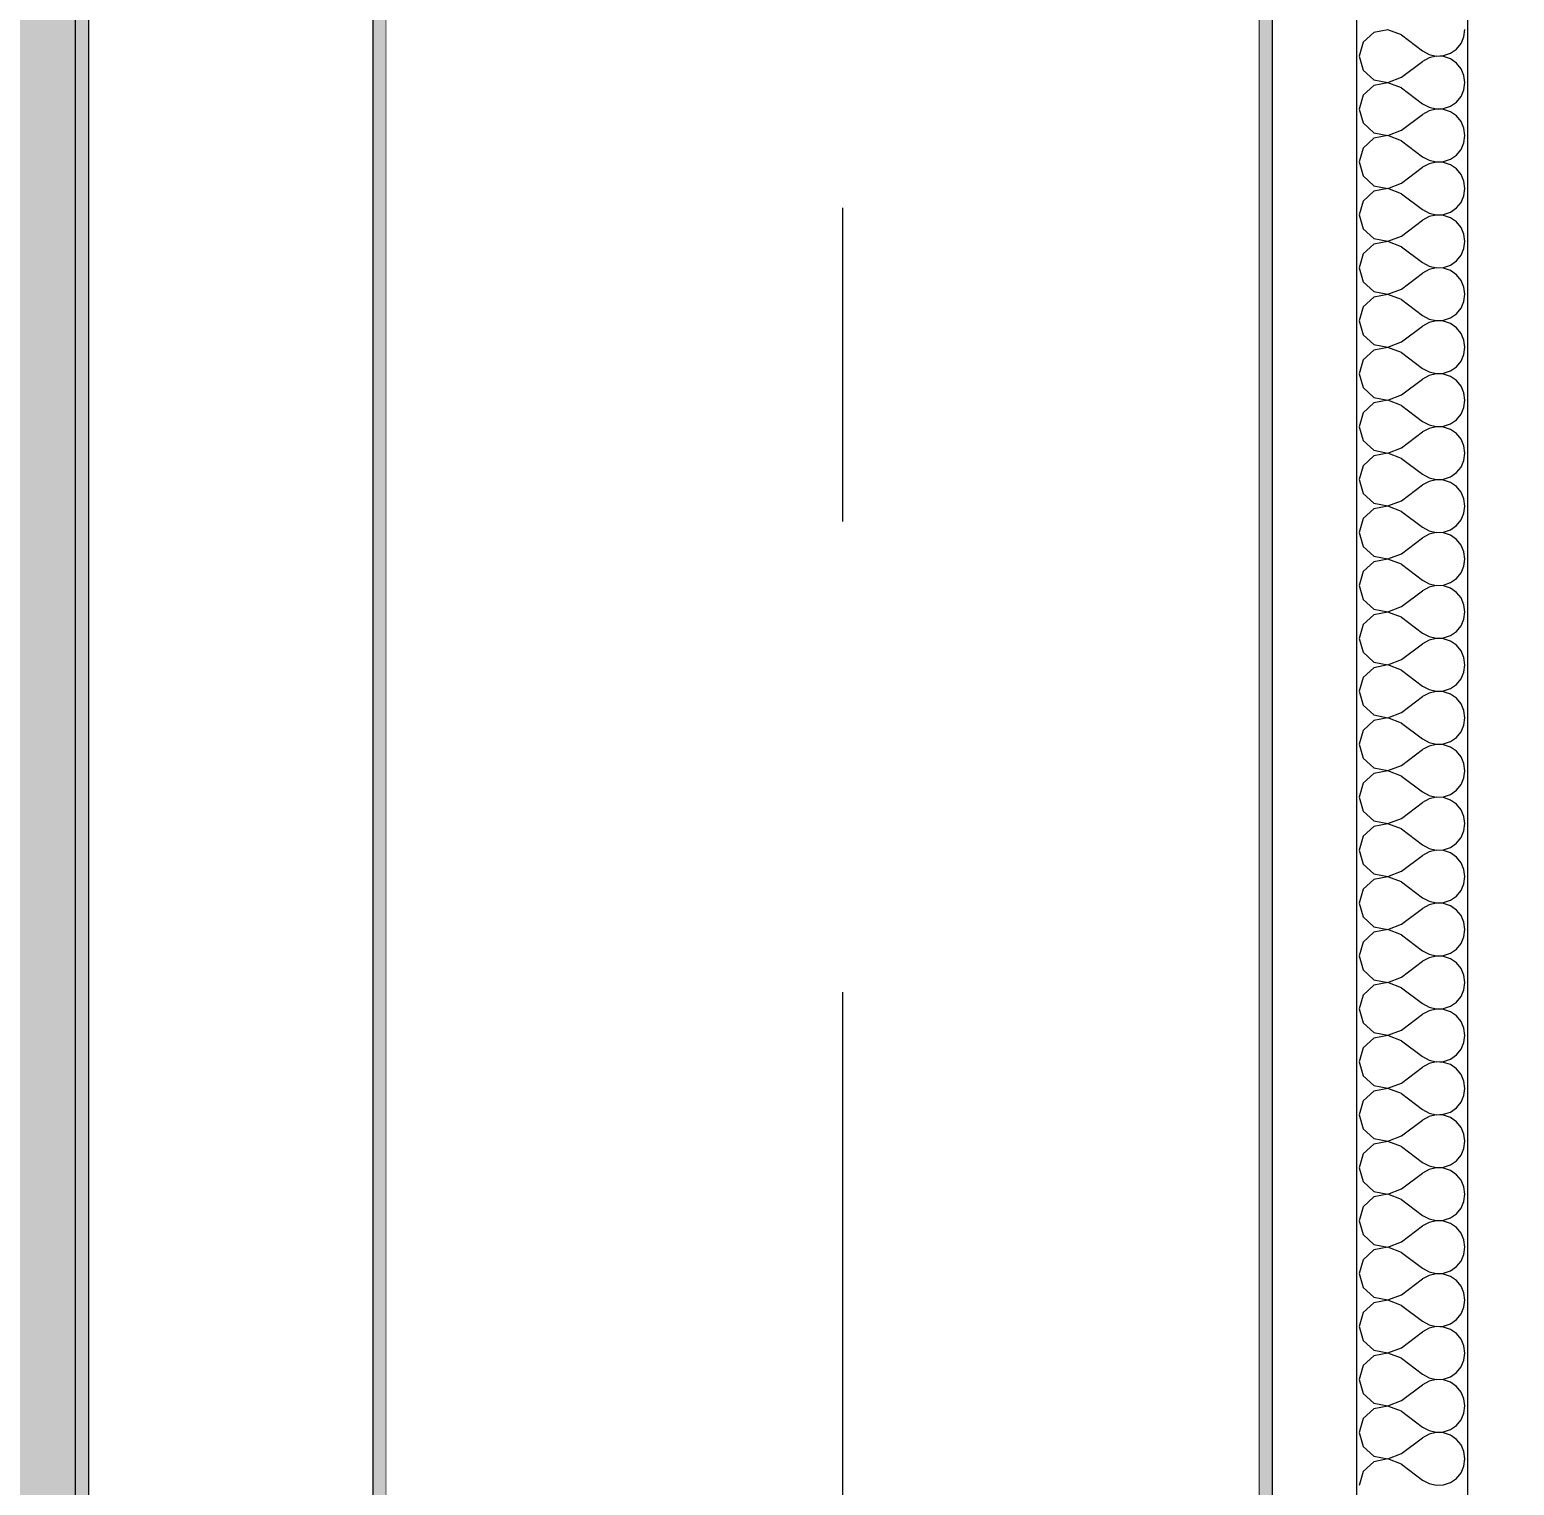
# Model space of a CAD drawing. Header units: millimetres. Extents: x -48147 to 1414029, y -496296 to 18123.
# Drawn here: x 1377105.5 to 1377439.4, y -480385.5 to -480058.2 of the extents above; entities that cross this region are included whole.
import ezdxf
from ezdxf.enums import TextEntityAlignment as Align

# ---------------------------------------------------------------- set-up
doc = ezdxf.new("R2010")
doc.units = ezdxf.units.MM
doc.header["$MEASUREMENT"] = 0
doc.linetypes.add('Double Dashed', pattern=[546.805537, 264.583325, -105.833328, 70.555556, -105.833328])
doc.linetypes.add('Wipeout_Contour', pattern=[1000, 0, -1000])
for name, color, linetype in [('A-25-M_Wall_Int', 7, 'Continuous'), ('New_A-15-MG_Structural_Grid_Phase_2', 7, 'Continuous'), ('New_A-25-M_Wall_Int', 7, 'Continuous'), ('New_A-95-D_1_20', 7, 'Continuous'), ('S-280-M_COLUMN.IFC Import', 7, 'Continuous')]:
    doc.layers.add(name, color=color, linetype=linetype)
for name, color, linetype, lineweight in [('A-25-M_Wall_Int_Pen_No__1', 7, 'Continuous', 13), ('New_A-25-M_Wall_Int_Pen_No__1', 7, 'Continuous', 13), ('New_A-95-D_1_20_Pen_No__1', 7, 'Continuous', 13)]:
    doc.layers.add(name, color=color, linetype=linetype, lineweight=lineweight)
for name, color, linetype, lineweight, true_color in [('A-25-M_Wall_Int_Pen_No__107', 7, 'Continuous', 15, 0xa6a6a6), ('New_A-15-MG_Structural_Grid_Phase_2_Pen_No__222', 7, 'Continuous', 13, 0x65af33), ('New_A-25-M_Wall_Int_Pen_No__107', 7, 'Continuous', 15, 0xa6a6a6)]:
    doc.layers.add(name, color=color, linetype=linetype, lineweight=lineweight, true_color=true_color)
doc.styles.add('GENERATED_STYLE_1', font='')
doc.styles.add('GENERATED_STYLE_2', font='')
doc.styles.get('GENERATED_STYLE_1').set_extended_font_data('Arial')
doc.styles.get('GENERATED_STYLE_2').set_extended_font_data('Swis721 BT')
doc.dimstyles.new('GENERATED_STYLE__4', dxfattribs={"dimtxt": 125, "dimasz": 47.5, "dimexe": 0.18, "dimexo": 50, "dimgap": 0.09, "dimtad": 1, "dimdec": 0, "dimzin": 0, "dimdsep": 46, "dimtxsty": 'GENERATED_STYLE_1', "dimblk": 'ARROWHEAD_2', "dimblk1": 'ARROWHEAD_2', "dimblk2": 'ARROWHEAD_2', "dimcen": 0.09, "dimclrd": 7, "dimclre": 7, "dimclrt": 7, "dimadec": 0, "dimazin": 0, "dimtfac": 1, "dimtdec": 4, "dimtmove": 0, "dimatfit": 3, "dimfxl": 1, "dimtolj": 1, "dimtzin": 0, "dimarcsym": 0})

# ---------------------------------------------------------------- blocks, each defined once
blk = doc.blocks.new('Section Elem_409_2', base_point=(1372879, -490836.73))
at = {"layer": 'A-25-M_Wall_Int_Pen_No__107', "linetype": 'Continuous', "lineweight": 0, "true_color": 0x535353}
blk.add_hatch(color=251, dxfattribs=at).paths.add_polyline_path([(1377182.68, -482736.73), (1377185.68, -482736.73), (1377185.68, -479136.73), (1377182.68, -479136.73)])
at = {"layer": 'A-25-M_Wall_Int_Pen_No__107', "linetype": 'Continuous'}
blk.add_hatch(color=256, dxfattribs=at).paths.add_polyline_path([(1377115.68, -479761.73), (1377100.68, -479761.73), (1377100.68, -482736.73), (1377115.68, -482736.73)])
at = {"layer": 'A-25-M_Wall_Int_Pen_No__1', "linetype": 'Continuous'}
for p, q in [((1377115.68, -479761.73), (1377115.68, -482736.73)), ((1377185.68, -479761.73), (1377185.68, -482736.73))]:
    blk.add_line(p, q, dxfattribs=at)
at = {"color": 254, "linetype": 'Wipeout_Contour', "lineweight": 0, "ltscale": 5834856.666910468}
blk.add_wipeout([(1377118.68, -482736.73), (1377182.68, -482736.73), (1377182.68, -479136.73), (1377118.68, -479136.73)], dxfattribs=at).dxf.layer = 'A-25-M_Wall_Int'
at = {"layer": 'A-25-M_Wall_Int_Pen_No__107', "linetype": 'Continuous', "lineweight": 0, "true_color": 0x535353}
blk.add_hatch(color=251, dxfattribs=at).paths.add_polyline_path([(1377115.68, -479761.73), (1377115.68, -482736.73), (1377118.68, -482736.73), (1377118.68, -479136.73), (1377115.68, -479136.73), (1377115.68, -479736.73)])
at = {"layer": 'A-25-M_Wall_Int_Pen_No__1', "linetype": 'Continuous'}
for p, q in [((1377118.68, -479136.73), (1377118.68, -482736.73)), ((1377182.68, -479136.73), (1377182.68, -482736.73))]:
    blk.add_line(p, q, dxfattribs=at)
blk = doc.blocks.new('*X441', base_point=(1372879, -490836.73))
at = {"layer": 'New_A-25-M_Wall_Int_Pen_No__107', "linetype": 'Continuous'}
for p, q in [((1377405.39, -480060.98), (1377404.5, -480064.11)), ((1377407.79, -480058.79), (1377405.39, -480060.98)), ((1377410.99, -480058.19), (1377407.79, -480058.79)), ((1377414.02, -480059.35), (1377410.99, -480058.19)), ((1377414.02, -480059.35), (1377418.79, -480062.92)), ((1377426.37, -480062.55), (1377427.42, -480061.29)), ((1377427.42, -480061.29), (1377428.08, -480059.79)), ((1377428.08, -480059.79), (1377428.31, -480058.16)), ((1377404.5, -480064.11), (1377405.39, -480067.24)), ((1377418.79, -480062.92), (1377420.22, -480063.72)), ((1377420.22, -480064.51), (1377418.79, -480065.3)), ((1377420.22, -480063.72), (1377421.82, -480064.09)), ((1377421.82, -480064.14), (1377420.22, -480064.51)), ((1377421.82, -480064.09), (1377423.46, -480064.01)), ((1377423.46, -480064.22), (1377421.82, -480064.14)), ((1377423.46, -480064.01), (1377425.02, -480063.48)), ((1377425.02, -480064.74), (1377423.46, -480064.22)), ((1377425.02, -480063.48), (1377426.37, -480062.55)), ((1377405.39, -480067.24), (1377407.79, -480069.44)), ((1377414.02, -480068.88), (1377418.79, -480065.3)), ((1377426.37, -480065.67), (1377425.02, -480064.74)), ((1377427.42, -480066.94), (1377426.37, -480065.67)), ((1377428.08, -480068.44), (1377427.42, -480066.94)), ((1377407.79, -480070.69), (1377405.39, -480072.89)), ((1377407.79, -480069.44), (1377410.99, -480070.04)), ((1377410.99, -480070.09), (1377407.79, -480070.69)), ((1377410.99, -480070.04), (1377414.02, -480068.88)), ((1377414.02, -480071.26), (1377410.99, -480070.09)), ((1377414.02, -480071.26), (1377418.79, -480074.83)), ((1377428.31, -480070.07), (1377428.08, -480068.44)), ((1377428.08, -480071.69), (1377428.31, -480070.07)), ((1377405.39, -480072.89), (1377404.5, -480076.02)), ((1377425.02, -480075.39), (1377426.37, -480074.46)), ((1377426.37, -480074.46), (1377427.42, -480073.2)), ((1377427.42, -480073.2), (1377428.08, -480071.69)), ((1377404.5, -480076.02), (1377405.39, -480079.15)), ((1377414.02, -480080.78), (1377418.79, -480077.21)), ((1377418.79, -480074.83), (1377420.22, -480075.62)), ((1377420.22, -480076.41), (1377418.79, -480077.21)), ((1377420.22, -480075.62), (1377421.82, -480075.99)), ((1377421.82, -480076.04), (1377420.22, -480076.41)), ((1377421.82, -480075.99), (1377423.46, -480075.91)), ((1377423.46, -480076.12), (1377421.82, -480076.04)), ((1377423.46, -480075.91), (1377425.02, -480075.39)), ((1377425.02, -480076.65), (1377423.46, -480076.12)), ((1377426.37, -480077.58), (1377425.02, -480076.65)), ((1377427.42, -480078.84), (1377426.37, -480077.58)), ((1377405.39, -480079.15), (1377407.79, -480081.34)), ((1377407.79, -480081.34), (1377410.99, -480081.95)), ((1377410.99, -480081.95), (1377414.02, -480080.78)), ((1377428.08, -480080.34), (1377427.42, -480078.84)), ((1377428.31, -480081.97), (1377428.08, -480080.34)), ((1377407.79, -480082.6), (1377405.39, -480084.79)), ((1377410.99, -480081.99), (1377407.79, -480082.6)), ((1377414.02, -480083.16), (1377410.99, -480081.99)), ((1377414.02, -480083.16), (1377418.79, -480086.73)), ((1377427.42, -480085.1), (1377428.08, -480083.6)), ((1377428.08, -480083.6), (1377428.31, -480081.97)), ((1377405.39, -480084.79), (1377404.5, -480087.92)), ((1377404.5, -480087.92), (1377405.39, -480091.05)), ((1377418.79, -480086.73), (1377420.22, -480087.53)), ((1377420.22, -480087.53), (1377421.82, -480087.9)), ((1377421.82, -480087.95), (1377420.22, -480088.32)), ((1377421.82, -480087.9), (1377423.46, -480087.82)), ((1377423.46, -480088.03), (1377421.82, -480087.95)), ((1377423.46, -480087.82), (1377425.02, -480087.29)), ((1377425.02, -480088.55), (1377423.46, -480088.03)), ((1377425.02, -480087.29), (1377426.37, -480086.36)), ((1377426.37, -480086.36), (1377427.42, -480085.1)), ((1377405.39, -480091.05), (1377407.79, -480093.25)), ((1377414.02, -480092.68), (1377418.79, -480089.11)), ((1377420.22, -480088.32), (1377418.79, -480089.11)), ((1377426.37, -480089.48), (1377425.02, -480088.55)), ((1377427.42, -480090.75), (1377426.37, -480089.48)), ((1377428.08, -480092.25), (1377427.42, -480090.75)), ((1377407.79, -480094.5), (1377405.39, -480096.7)), ((1377407.79, -480093.25), (1377410.99, -480093.85)), ((1377410.99, -480093.9), (1377407.79, -480094.5)), ((1377410.99, -480093.85), (1377414.02, -480092.68)), ((1377414.02, -480095.07), (1377410.99, -480093.9)), ((1377428.31, -480093.88), (1377428.08, -480092.25)), ((1377428.08, -480095.5), (1377428.31, -480093.88)), ((1377405.39, -480096.7), (1377404.5, -480099.83)), ((1377414.02, -480095.07), (1377418.79, -480098.64)), ((1377426.37, -480098.27), (1377427.42, -480097)), ((1377427.42, -480097), (1377428.08, -480095.5)), ((1377404.5, -480099.83), (1377405.39, -480102.96)), ((1377414.02, -480104.59), (1377418.79, -480101.02)), ((1377418.79, -480098.64), (1377420.22, -480099.43)), ((1377420.22, -480100.22), (1377418.79, -480101.02)), ((1377420.22, -480099.43), (1377421.82, -480099.8)), ((1377421.82, -480099.85), (1377420.22, -480100.22)), ((1377421.82, -480099.8), (1377423.46, -480099.72)), ((1377423.46, -480099.93), (1377421.82, -480099.85)), ((1377423.46, -480099.72), (1377425.02, -480099.2)), ((1377425.02, -480100.46), (1377423.46, -480099.93)), ((1377425.02, -480099.2), (1377426.37, -480098.27)), ((1377426.37, -480101.39), (1377425.02, -480100.46)), ((1377427.42, -480102.65), (1377426.37, -480101.39)), ((1377405.39, -480102.96), (1377407.79, -480105.15)), ((1377410.99, -480105.76), (1377414.02, -480104.59)), ((1377428.08, -480104.15), (1377427.42, -480102.65)), ((1377428.31, -480105.78), (1377428.08, -480104.15)), ((1377407.79, -480106.41), (1377405.39, -480108.6)), ((1377407.79, -480105.15), (1377410.99, -480105.76)), ((1377410.99, -480105.8), (1377407.79, -480106.41)), ((1377414.02, -480106.97), (1377410.99, -480105.8)), ((1377414.02, -480106.97), (1377418.79, -480110.54)), ((1377427.42, -480108.91), (1377428.08, -480107.41)), ((1377428.08, -480107.41), (1377428.31, -480105.78)), ((1377405.39, -480108.6), (1377404.5, -480111.73)), ((1377418.79, -480110.54), (1377420.22, -480111.34)), ((1377420.22, -480111.34), (1377421.82, -480111.71)), ((1377423.46, -480111.63), (1377425.02, -480111.1)), ((1377425.02, -480111.1), (1377426.37, -480110.17)), ((1377426.37, -480110.17), (1377427.42, -480108.91)), ((1377404.5, -480111.73), (1377405.39, -480114.86)), ((1377414.02, -480116.49), (1377418.79, -480112.92)), ((1377420.22, -480112.13), (1377418.79, -480112.92)), ((1377421.82, -480111.76), (1377420.22, -480112.13)), ((1377421.82, -480111.71), (1377423.46, -480111.63)), ((1377423.46, -480111.84), (1377421.82, -480111.76)), ((1377425.02, -480112.36), (1377423.46, -480111.84)), ((1377426.37, -480113.29), (1377425.02, -480112.36)), ((1377427.42, -480114.56), (1377426.37, -480113.29)), ((1377428.08, -480116.06), (1377427.42, -480114.56)), ((1377405.39, -480114.86), (1377407.79, -480117.06)), ((1377407.79, -480117.06), (1377410.99, -480117.66)), ((1377410.99, -480117.71), (1377407.79, -480118.31)), ((1377410.99, -480117.66), (1377414.02, -480116.49)), ((1377414.02, -480118.88), (1377410.99, -480117.71)), ((1377428.31, -480117.68), (1377428.08, -480116.06)), ((1377428.08, -480119.31), (1377428.31, -480117.68)), ((1377405.39, -480120.51), (1377404.5, -480123.64)), ((1377407.79, -480118.31), (1377405.39, -480120.51)), ((1377414.02, -480118.88), (1377418.79, -480122.45)), ((1377426.37, -480122.08), (1377427.42, -480120.81)), ((1377427.42, -480120.81), (1377428.08, -480119.31)), ((1377404.5, -480123.64), (1377405.39, -480126.77)), ((1377418.79, -480122.45), (1377420.22, -480123.24)), ((1377420.22, -480124.03), (1377418.79, -480124.83)), ((1377420.22, -480123.24), (1377421.82, -480123.61)), ((1377421.82, -480123.66), (1377420.22, -480124.03)), ((1377421.82, -480123.61), (1377423.46, -480123.53)), ((1377423.46, -480123.74), (1377421.82, -480123.66)), ((1377423.46, -480123.53), (1377425.02, -480123.01)), ((1377425.02, -480124.27), (1377423.46, -480123.74)), ((1377425.02, -480123.01), (1377426.37, -480122.08)), ((1377426.37, -480125.2), (1377425.02, -480124.27)), ((1377405.39, -480126.77), (1377407.79, -480128.96)), ((1377414.02, -480128.4), (1377418.79, -480124.83)), ((1377427.42, -480126.46), (1377426.37, -480125.2)), ((1377428.08, -480127.96), (1377427.42, -480126.46)), ((1377428.31, -480129.59), (1377428.08, -480127.96)), ((1377407.79, -480130.22), (1377405.39, -480132.41)), ((1377407.79, -480128.96), (1377410.99, -480129.57)), ((1377410.99, -480129.61), (1377407.79, -480130.22)), ((1377410.99, -480129.57), (1377414.02, -480128.4)), ((1377414.02, -480130.78), (1377410.99, -480129.61)), ((1377414.02, -480130.78), (1377418.79, -480134.35)), ((1377427.42, -480132.72), (1377428.08, -480131.22)), ((1377428.08, -480131.22), (1377428.31, -480129.59)), ((1377405.39, -480132.41), (1377404.5, -480135.54)), ((1377418.79, -480134.35), (1377420.22, -480135.15)), ((1377425.02, -480134.91), (1377426.37, -480133.98)), ((1377426.37, -480133.98), (1377427.42, -480132.72)), ((1377404.5, -480135.54), (1377405.39, -480138.67)), ((1377414.02, -480140.3), (1377418.79, -480136.73)), ((1377420.22, -480135.94), (1377418.79, -480136.73)), ((1377420.22, -480135.15), (1377421.82, -480135.52)), ((1377421.82, -480135.57), (1377420.22, -480135.94)), ((1377421.82, -480135.52), (1377423.46, -480135.44)), ((1377423.46, -480135.65), (1377421.82, -480135.57)), ((1377423.46, -480135.44), (1377425.02, -480134.91)), ((1377425.02, -480136.17), (1377423.46, -480135.65)), ((1377426.37, -480137.1), (1377425.02, -480136.17)), ((1377427.42, -480138.36), (1377426.37, -480137.1)), ((1377405.39, -480138.67), (1377407.79, -480140.87)), ((1377407.79, -480140.87), (1377410.99, -480141.47)), ((1377410.99, -480141.47), (1377414.02, -480140.3)), ((1377428.08, -480139.87), (1377427.42, -480138.36)), ((1377428.31, -480141.49), (1377428.08, -480139.87)), ((1377405.39, -480144.32), (1377404.5, -480147.45)), ((1377407.79, -480142.12), (1377405.39, -480144.32)), ((1377410.99, -480141.52), (1377407.79, -480142.12)), ((1377414.02, -480142.68), (1377410.99, -480141.52)), ((1377414.02, -480142.68), (1377418.79, -480146.26)), ((1377426.37, -480145.89), (1377427.42, -480144.62)), ((1377427.42, -480144.62), (1377428.08, -480143.12)), ((1377428.08, -480143.12), (1377428.31, -480141.49)), ((1377404.5, -480147.45), (1377405.39, -480150.58)), ((1377418.79, -480146.26), (1377420.22, -480147.05)), ((1377420.22, -480147.84), (1377418.79, -480148.64)), ((1377420.22, -480147.05), (1377421.82, -480147.42)), ((1377421.82, -480147.47), (1377420.22, -480147.84)), ((1377421.82, -480147.42), (1377423.46, -480147.34)), ((1377423.46, -480147.55), (1377421.82, -480147.47)), ((1377423.46, -480147.34), (1377425.02, -480146.82)), ((1377425.02, -480148.08), (1377423.46, -480147.55)), ((1377425.02, -480146.82), (1377426.37, -480145.89)), ((1377426.37, -480149.01), (1377425.02, -480148.08)), ((1377405.39, -480150.58), (1377407.79, -480152.77)), ((1377414.02, -480152.21), (1377418.79, -480148.64)), ((1377427.42, -480150.27), (1377426.37, -480149.01)), ((1377428.08, -480151.77), (1377427.42, -480150.27)), ((1377407.79, -480154.03), (1377405.39, -480156.22)), ((1377407.79, -480152.77), (1377410.99, -480153.38)), ((1377410.99, -480153.42), (1377407.79, -480154.03)), ((1377410.99, -480153.38), (1377414.02, -480152.21)), ((1377414.02, -480154.59), (1377410.99, -480153.42)), ((1377414.02, -480154.59), (1377418.79, -480158.16)), ((1377428.31, -480153.4), (1377428.08, -480151.77)), ((1377428.08, -480155.03), (1377428.31, -480153.4)), ((1377405.39, -480156.22), (1377404.5, -480159.35)), ((1377418.79, -480158.16), (1377420.22, -480158.96)), ((1377425.02, -480158.72), (1377426.37, -480157.79)), ((1377426.37, -480157.79), (1377427.42, -480156.53)), ((1377427.42, -480156.53), (1377428.08, -480155.03)), ((1377404.5, -480159.35), (1377405.39, -480162.48)), ((1377414.02, -480164.11), (1377418.79, -480160.54)), ((1377420.22, -480159.75), (1377418.79, -480160.54)), ((1377420.22, -480158.96), (1377421.82, -480159.33)), ((1377421.82, -480159.38), (1377420.22, -480159.75)), ((1377421.82, -480159.33), (1377423.46, -480159.25)), ((1377423.46, -480159.46), (1377421.82, -480159.38)), ((1377423.46, -480159.25), (1377425.02, -480158.72)), ((1377425.02, -480159.98), (1377423.46, -480159.46)), ((1377426.37, -480160.91), (1377425.02, -480159.98)), ((1377427.42, -480162.17), (1377426.37, -480160.91)), ((1377405.39, -480162.48), (1377407.79, -480164.68)), ((1377407.79, -480164.68), (1377410.99, -480165.28)), ((1377410.99, -480165.28), (1377414.02, -480164.11)), ((1377428.08, -480163.68), (1377427.42, -480162.17)), ((1377428.31, -480165.3), (1377428.08, -480163.68)), ((1377405.39, -480168.13), (1377404.5, -480171.26)), ((1377407.79, -480165.93), (1377405.39, -480168.13)), ((1377410.99, -480165.33), (1377407.79, -480165.93)), ((1377414.02, -480166.49), (1377410.99, -480165.33)), ((1377414.02, -480166.49), (1377418.79, -480170.07)), ((1377427.42, -480168.43), (1377428.08, -480166.93)), ((1377428.08, -480166.93), (1377428.31, -480165.3)), ((1377404.5, -480171.26), (1377405.39, -480174.39)), ((1377418.79, -480170.07), (1377420.22, -480170.86)), ((1377420.22, -480170.86), (1377421.82, -480171.23)), ((1377421.82, -480171.28), (1377420.22, -480171.65)), ((1377421.82, -480171.23), (1377423.46, -480171.15)), ((1377423.46, -480171.36), (1377421.82, -480171.28)), ((1377423.46, -480171.15), (1377425.02, -480170.63)), ((1377425.02, -480171.88), (1377423.46, -480171.36)), ((1377425.02, -480170.63), (1377426.37, -480169.7)), ((1377426.37, -480169.7), (1377427.42, -480168.43)), ((1377405.39, -480174.39), (1377407.79, -480176.58)), ((1377414.02, -480176.02), (1377418.79, -480172.45)), ((1377420.22, -480171.65), (1377418.79, -480172.45)), ((1377426.37, -480172.81), (1377425.02, -480171.88)), ((1377427.42, -480174.08), (1377426.37, -480172.81)), ((1377428.08, -480175.58), (1377427.42, -480174.08)), ((1377407.79, -480177.84), (1377405.39, -480180.03)), ((1377407.79, -480176.58), (1377410.99, -480177.18)), ((1377410.99, -480177.23), (1377407.79, -480177.84)), ((1377410.99, -480177.18), (1377414.02, -480176.02)), ((1377414.02, -480178.4), (1377410.99, -480177.23)), ((1377428.31, -480177.21), (1377428.08, -480175.58)), ((1377428.08, -480178.84), (1377428.31, -480177.21)), ((1377405.39, -480180.03), (1377404.5, -480183.16)), ((1377414.02, -480178.4), (1377418.79, -480181.97)), ((1377426.37, -480181.6), (1377427.42, -480180.34)), ((1377427.42, -480180.34), (1377428.08, -480178.84)), ((1377404.5, -480183.16), (1377405.39, -480186.29)), ((1377414.02, -480187.92), (1377418.79, -480184.35)), ((1377418.79, -480181.97), (1377420.22, -480182.77)), ((1377420.22, -480183.56), (1377418.79, -480184.35)), ((1377420.22, -480182.77), (1377421.82, -480183.14)), ((1377421.82, -480183.19), (1377420.22, -480183.56)), ((1377421.82, -480183.14), (1377423.46, -480183.06)), ((1377423.46, -480183.26), (1377421.82, -480183.19)), ((1377423.46, -480183.06), (1377425.02, -480182.53)), ((1377425.02, -480183.79), (1377423.46, -480183.26)), ((1377425.02, -480182.53), (1377426.37, -480181.6)), ((1377426.37, -480184.72), (1377425.02, -480183.79)), ((1377427.42, -480185.98), (1377426.37, -480184.72)), ((1377405.39, -480186.29), (1377407.79, -480188.48)), ((1377410.99, -480189.09), (1377414.02, -480187.92)), ((1377428.08, -480187.49), (1377427.42, -480185.98)), ((1377428.31, -480189.11), (1377428.08, -480187.49)), ((1377407.79, -480189.74), (1377405.39, -480191.94)), ((1377407.79, -480188.48), (1377410.99, -480189.09)), ((1377410.99, -480189.14), (1377407.79, -480189.74)), ((1377414.02, -480190.3), (1377410.99, -480189.14)), ((1377414.02, -480190.3), (1377418.79, -480193.88)), ((1377427.42, -480192.24), (1377428.08, -480190.74)), ((1377428.08, -480190.74), (1377428.31, -480189.11)), ((1377405.39, -480191.94), (1377404.5, -480195.07)), ((1377418.79, -480193.88), (1377420.22, -480194.67)), ((1377420.22, -480194.67), (1377421.82, -480195.04)), ((1377423.46, -480194.96), (1377425.02, -480194.44)), ((1377425.02, -480194.44), (1377426.37, -480193.51)), ((1377426.37, -480193.51), (1377427.42, -480192.24)), ((1377404.5, -480195.07), (1377405.39, -480198.2)), ((1377405.39, -480198.2), (1377407.79, -480200.39)), ((1377414.02, -480199.83), (1377418.79, -480196.26)), ((1377420.22, -480195.46), (1377418.79, -480196.26)), ((1377421.82, -480195.09), (1377420.22, -480195.46)), ((1377421.82, -480195.04), (1377423.46, -480194.96)), ((1377423.46, -480195.17), (1377421.82, -480195.09)), ((1377425.02, -480195.69), (1377423.46, -480195.17)), ((1377426.37, -480196.62), (1377425.02, -480195.69)), ((1377427.42, -480197.89), (1377426.37, -480196.62)), ((1377428.08, -480199.39), (1377427.42, -480197.89)), ((1377407.79, -480200.39), (1377410.99, -480200.99)), ((1377410.99, -480201.04), (1377407.79, -480201.65)), ((1377410.99, -480200.99), (1377414.02, -480199.83)), ((1377414.02, -480202.21), (1377410.99, -480201.04)), ((1377428.31, -480201.02), (1377428.08, -480199.39)), ((1377428.08, -480202.64), (1377428.31, -480201.02)), ((1377405.39, -480203.84), (1377404.5, -480206.97)), ((1377407.79, -480201.65), (1377405.39, -480203.84)), ((1377414.02, -480202.21), (1377418.79, -480205.78)), ((1377426.37, -480205.41), (1377427.42, -480204.15)), ((1377427.42, -480204.15), (1377428.08, -480202.64)), ((1377404.5, -480206.97), (1377405.39, -480210.1)), ((1377414.02, -480211.73), (1377418.79, -480208.16)), ((1377418.79, -480205.78), (1377420.22, -480206.57)), ((1377420.22, -480207.37), (1377418.79, -480208.16)), ((1377420.22, -480206.57), (1377421.82, -480206.95)), ((1377421.82, -480206.99), (1377420.22, -480207.37)), ((1377421.82, -480206.95), (1377423.46, -480206.87)), ((1377423.46, -480207.07), (1377421.82, -480206.99)), ((1377423.46, -480206.87), (1377425.02, -480206.34)), ((1377425.02, -480207.6), (1377423.46, -480207.07)), ((1377425.02, -480206.34), (1377426.37, -480205.41)), ((1377426.37, -480208.53), (1377425.02, -480207.6)), ((1377405.39, -480210.1), (1377407.79, -480212.29)), ((1377427.42, -480209.79), (1377426.37, -480208.53)), ((1377428.08, -480211.3), (1377427.42, -480209.79)), ((1377428.31, -480212.92), (1377428.08, -480211.3)), ((1377407.79, -480213.55), (1377405.39, -480215.75)), ((1377407.79, -480212.29), (1377410.99, -480212.9)), ((1377410.99, -480212.95), (1377407.79, -480213.55)), ((1377410.99, -480212.9), (1377414.02, -480211.73)), ((1377414.02, -480214.11), (1377410.99, -480212.95)), ((1377414.02, -480214.11), (1377418.79, -480217.68)), ((1377427.42, -480216.05), (1377428.08, -480214.55)), ((1377428.08, -480214.55), (1377428.31, -480212.92)), ((1377405.39, -480215.75), (1377404.5, -480218.88)), ((1377418.79, -480217.68), (1377420.22, -480218.48)), ((1377423.46, -480218.77), (1377425.02, -480218.25)), ((1377425.02, -480218.25), (1377426.37, -480217.32)), ((1377426.37, -480217.32), (1377427.42, -480216.05)), ((1377404.5, -480218.88), (1377405.39, -480222)), ((1377414.02, -480223.64), (1377418.79, -480220.07)), ((1377420.22, -480219.27), (1377418.79, -480220.07)), ((1377420.22, -480218.48), (1377421.82, -480218.85)), ((1377421.82, -480218.9), (1377420.22, -480219.27)), ((1377421.82, -480218.85), (1377423.46, -480218.77)), ((1377423.46, -480218.98), (1377421.82, -480218.9)), ((1377425.02, -480219.5), (1377423.46, -480218.98)), ((1377426.37, -480220.43), (1377425.02, -480219.5)), ((1377427.42, -480221.7), (1377426.37, -480220.43)), ((1377405.39, -480222), (1377407.79, -480224.2)), ((1377407.79, -480224.2), (1377410.99, -480224.8)), ((1377410.99, -480224.85), (1377407.79, -480225.46)), ((1377410.99, -480224.8), (1377414.02, -480223.64)), ((1377414.02, -480226.02), (1377410.99, -480224.85)), ((1377428.08, -480223.2), (1377427.42, -480221.7)), ((1377428.31, -480224.83), (1377428.08, -480223.2)), ((1377428.08, -480226.45), (1377428.31, -480224.83)), ((1377405.39, -480227.65), (1377404.5, -480230.78)), ((1377407.79, -480225.46), (1377405.39, -480227.65)), ((1377414.02, -480226.02), (1377418.79, -480229.59)), ((1377426.37, -480229.22), (1377427.42, -480227.96)), ((1377427.42, -480227.96), (1377428.08, -480226.45)), ((1377404.5, -480230.78), (1377405.39, -480233.91)), ((1377418.79, -480229.59), (1377420.22, -480230.38)), ((1377420.22, -480231.18), (1377418.79, -480231.97)), ((1377420.22, -480230.38), (1377421.82, -480230.76)), ((1377421.82, -480230.8), (1377420.22, -480231.18)), ((1377421.82, -480230.76), (1377423.46, -480230.68)), ((1377423.46, -480230.88), (1377421.82, -480230.8)), ((1377423.46, -480230.68), (1377425.02, -480230.15)), ((1377425.02, -480231.41), (1377423.46, -480230.88)), ((1377425.02, -480230.15), (1377426.37, -480229.22)), ((1377426.37, -480232.34), (1377425.02, -480231.41)), ((1377405.39, -480233.91), (1377407.79, -480236.1)), ((1377414.02, -480235.54), (1377418.79, -480231.97)), ((1377427.42, -480233.6), (1377426.37, -480232.34)), ((1377428.08, -480235.11), (1377427.42, -480233.6)), ((1377407.79, -480237.36), (1377405.39, -480239.56)), ((1377407.79, -480236.1), (1377410.99, -480236.71)), ((1377410.99, -480236.76), (1377407.79, -480237.36)), ((1377410.99, -480236.71), (1377414.02, -480235.54)), ((1377414.02, -480237.92), (1377410.99, -480236.76)), ((1377414.02, -480237.92), (1377418.79, -480241.49)), ((1377428.31, -480236.73), (1377428.08, -480235.11)), ((1377428.08, -480238.36), (1377428.31, -480236.73)), ((1377405.39, -480239.56), (1377404.5, -480242.68)), ((1377418.79, -480241.49), (1377420.22, -480242.29)), ((1377425.02, -480242.06), (1377426.37, -480241.13)), ((1377426.37, -480241.13), (1377427.42, -480239.86)), ((1377427.42, -480239.86), (1377428.08, -480238.36)), ((1377404.5, -480242.68), (1377405.39, -480245.81)), ((1377414.02, -480247.45), (1377418.79, -480243.88)), ((1377420.22, -480243.08), (1377418.79, -480243.88)), ((1377420.22, -480242.29), (1377421.82, -480242.66)), ((1377421.82, -480242.71), (1377420.22, -480243.08)), ((1377421.82, -480242.66), (1377423.46, -480242.58)), ((1377423.46, -480242.79), (1377421.82, -480242.71)), ((1377423.46, -480242.58), (1377425.02, -480242.06)), ((1377425.02, -480243.31), (1377423.46, -480242.79)), ((1377426.37, -480244.24), (1377425.02, -480243.31)), ((1377427.42, -480245.51), (1377426.37, -480244.24)), ((1377405.39, -480245.81), (1377407.79, -480248.01)), ((1377407.79, -480248.01), (1377410.99, -480248.61)), ((1377410.99, -480248.61), (1377414.02, -480247.45)), ((1377428.08, -480247.01), (1377427.42, -480245.51)), ((1377428.31, -480248.64), (1377428.08, -480247.01)), ((1377405.39, -480251.46), (1377404.5, -480254.59)), ((1377407.79, -480249.27), (1377405.39, -480251.46)), ((1377410.99, -480248.66), (1377407.79, -480249.27)), ((1377414.02, -480249.83), (1377410.99, -480248.66)), ((1377414.02, -480249.83), (1377418.79, -480253.4)), ((1377427.42, -480251.77), (1377428.08, -480250.26)), ((1377428.08, -480250.26), (1377428.31, -480248.64)), ((1377404.5, -480254.59), (1377405.39, -480257.72)), ((1377418.79, -480253.4), (1377420.22, -480254.19)), ((1377420.22, -480254.99), (1377418.79, -480255.78)), ((1377420.22, -480254.19), (1377421.82, -480254.57)), ((1377421.82, -480254.61), (1377420.22, -480254.99)), ((1377421.82, -480254.57), (1377423.46, -480254.49)), ((1377423.46, -480254.69), (1377421.82, -480254.61)), ((1377423.46, -480254.49), (1377425.02, -480253.96)), ((1377425.02, -480255.22), (1377423.46, -480254.69)), ((1377425.02, -480253.96), (1377426.37, -480253.03)), ((1377426.37, -480253.03), (1377427.42, -480251.77)), ((1377405.39, -480257.72), (1377407.79, -480259.91)), ((1377414.02, -480259.35), (1377418.79, -480255.78)), ((1377426.37, -480256.15), (1377425.02, -480255.22)), ((1377427.42, -480257.41), (1377426.37, -480256.15)), ((1377428.08, -480258.92), (1377427.42, -480257.41)), ((1377407.79, -480261.17), (1377405.39, -480263.36)), ((1377407.79, -480259.91), (1377410.99, -480260.52)), ((1377410.99, -480260.57), (1377407.79, -480261.17)), ((1377410.99, -480260.52), (1377414.02, -480259.35)), ((1377414.02, -480261.73), (1377410.99, -480260.57)), ((1377428.31, -480260.54), (1377428.08, -480258.92)), ((1377428.08, -480262.17), (1377428.31, -480260.54)), ((1377405.39, -480263.36), (1377404.5, -480266.49)), ((1377414.02, -480261.73), (1377418.79, -480265.3)), ((1377425.02, -480265.87), (1377426.37, -480264.94)), ((1377426.37, -480264.94), (1377427.42, -480263.67)), ((1377427.42, -480263.67), (1377428.08, -480262.17)), ((1377404.5, -480266.49), (1377405.39, -480269.62)), ((1377414.02, -480271.26), (1377418.79, -480267.68)), ((1377418.79, -480265.3), (1377420.22, -480266.1)), ((1377420.22, -480266.89), (1377418.79, -480267.68)), ((1377420.22, -480266.1), (1377421.82, -480266.47)), ((1377421.82, -480266.52), (1377420.22, -480266.89)), ((1377421.82, -480266.47), (1377423.46, -480266.39)), ((1377423.46, -480266.6), (1377421.82, -480266.52)), ((1377423.46, -480266.39), (1377425.02, -480265.87)), ((1377425.02, -480267.12), (1377423.46, -480266.6)), ((1377426.37, -480268.05), (1377425.02, -480267.12)), ((1377427.42, -480269.32), (1377426.37, -480268.05)), ((1377405.39, -480269.62), (1377407.79, -480271.82)), ((1377410.99, -480272.42), (1377414.02, -480271.26)), ((1377428.08, -480270.82), (1377427.42, -480269.32)), ((1377428.31, -480272.45), (1377428.08, -480270.82)), ((1377407.79, -480273.08), (1377405.39, -480275.27)), ((1377407.79, -480271.82), (1377410.99, -480272.42)), ((1377410.99, -480272.47), (1377407.79, -480273.08)), ((1377414.02, -480273.64), (1377410.99, -480272.47)), ((1377414.02, -480273.64), (1377418.79, -480277.21)), ((1377427.42, -480275.58), (1377428.08, -480274.07)), ((1377428.08, -480274.07), (1377428.31, -480272.45)), ((1377405.39, -480275.27), (1377404.5, -480278.4)), ((1377418.79, -480277.21), (1377420.22, -480278)), ((1377420.22, -480278), (1377421.82, -480278.38)), ((1377421.82, -480278.38), (1377423.46, -480278.3)), ((1377423.46, -480278.3), (1377425.02, -480277.77)), ((1377425.02, -480277.77), (1377426.37, -480276.84)), ((1377426.37, -480276.84), (1377427.42, -480275.58)), ((1377404.5, -480278.4), (1377405.39, -480281.53)), ((1377405.39, -480281.53), (1377407.79, -480283.72)), ((1377414.02, -480283.16), (1377418.79, -480279.59)), ((1377420.22, -480278.79), (1377418.79, -480279.59)), ((1377421.82, -480278.42), (1377420.22, -480278.79)), ((1377423.46, -480278.5), (1377421.82, -480278.42)), ((1377425.02, -480279.03), (1377423.46, -480278.5)), ((1377426.37, -480279.96), (1377425.02, -480279.03)), ((1377427.42, -480281.22), (1377426.37, -480279.96)), ((1377428.08, -480282.72), (1377427.42, -480281.22)), ((1377407.79, -480284.98), (1377405.39, -480287.17)), ((1377407.79, -480283.72), (1377410.99, -480284.33)), ((1377410.99, -480284.38), (1377407.79, -480284.98)), ((1377410.99, -480284.33), (1377414.02, -480283.16)), ((1377414.02, -480285.54), (1377410.99, -480284.38)), ((1377428.31, -480284.35), (1377428.08, -480282.72)), ((1377428.08, -480285.98), (1377428.31, -480284.35)), ((1377405.39, -480287.17), (1377404.5, -480290.3)), ((1377414.02, -480285.54), (1377418.79, -480289.11)), ((1377426.37, -480288.75), (1377427.42, -480287.48)), ((1377427.42, -480287.48), (1377428.08, -480285.98)), ((1377404.5, -480290.3), (1377405.39, -480293.43)), ((1377414.02, -480295.07), (1377418.79, -480291.49)), ((1377418.79, -480289.11), (1377420.22, -480289.91)), ((1377420.22, -480290.7), (1377418.79, -480291.49)), ((1377420.22, -480289.91), (1377421.82, -480290.28)), ((1377421.82, -480290.33), (1377420.22, -480290.7)), ((1377421.82, -480290.28), (1377423.46, -480290.2)), ((1377423.46, -480290.41), (1377421.82, -480290.33)), ((1377423.46, -480290.2), (1377425.02, -480289.68)), ((1377425.02, -480290.93), (1377423.46, -480290.41)), ((1377425.02, -480289.68), (1377426.37, -480288.75)), ((1377426.37, -480291.86), (1377425.02, -480290.93)), ((1377405.39, -480293.43), (1377407.79, -480295.63)), ((1377410.99, -480296.23), (1377414.02, -480295.07)), ((1377427.42, -480293.13), (1377426.37, -480291.86)), ((1377428.08, -480294.63), (1377427.42, -480293.13)), ((1377428.31, -480296.26), (1377428.08, -480294.63)), ((1377407.79, -480296.88), (1377405.39, -480299.08)), ((1377407.79, -480295.63), (1377410.99, -480296.23)), ((1377410.99, -480296.28), (1377407.79, -480296.88)), ((1377414.02, -480297.45), (1377410.99, -480296.28)), ((1377414.02, -480297.45), (1377418.79, -480301.02)), ((1377427.42, -480299.39), (1377428.08, -480297.88)), ((1377428.08, -480297.88), (1377428.31, -480296.26)), ((1377405.39, -480299.08), (1377404.5, -480302.21)), ((1377418.79, -480301.02), (1377420.22, -480301.81)), ((1377423.46, -480302.1), (1377425.02, -480301.58)), ((1377425.02, -480301.58), (1377426.37, -480300.65)), ((1377426.37, -480300.65), (1377427.42, -480299.39)), ((1377404.5, -480302.21), (1377405.39, -480305.34)), ((1377414.02, -480306.97), (1377418.79, -480303.4)), ((1377420.22, -480302.6), (1377418.79, -480303.4)), ((1377420.22, -480301.81), (1377421.82, -480302.18)), ((1377421.82, -480302.23), (1377420.22, -480302.6)), ((1377421.82, -480302.18), (1377423.46, -480302.1)), ((1377423.46, -480302.31), (1377421.82, -480302.23)), ((1377425.02, -480302.84), (1377423.46, -480302.31)), ((1377426.37, -480303.77), (1377425.02, -480302.84)), ((1377427.42, -480305.03), (1377426.37, -480303.77)), ((1377428.08, -480306.53), (1377427.42, -480305.03)), ((1377405.39, -480305.34), (1377407.79, -480307.53)), ((1377407.79, -480307.53), (1377410.99, -480308.14)), ((1377410.99, -480308.19), (1377407.79, -480308.79)), ((1377410.99, -480308.14), (1377414.02, -480306.97)), ((1377414.02, -480309.35), (1377410.99, -480308.19)), ((1377428.31, -480308.16), (1377428.08, -480306.53)), ((1377428.08, -480309.79), (1377428.31, -480308.16)), ((1377405.39, -480310.98), (1377404.5, -480314.11)), ((1377407.79, -480308.79), (1377405.39, -480310.98)), ((1377414.02, -480309.35), (1377418.79, -480312.92)), ((1377426.37, -480312.55), (1377427.42, -480311.29)), ((1377427.42, -480311.29), (1377428.08, -480309.79)), ((1377404.5, -480314.11), (1377405.39, -480317.24)), ((1377418.79, -480312.92), (1377420.22, -480313.72)), ((1377420.22, -480314.51), (1377418.79, -480315.3)), ((1377420.22, -480313.72), (1377421.82, -480314.09)), ((1377421.82, -480314.14), (1377420.22, -480314.51)), ((1377421.82, -480314.09), (1377423.46, -480314.01)), ((1377423.46, -480314.22), (1377421.82, -480314.14)), ((1377423.46, -480314.01), (1377425.02, -480313.48)), ((1377425.02, -480314.74), (1377423.46, -480314.22)), ((1377425.02, -480313.48), (1377426.37, -480312.55)), ((1377426.37, -480315.67), (1377425.02, -480314.74)), ((1377405.39, -480317.24), (1377407.79, -480319.44)), ((1377414.02, -480318.88), (1377418.79, -480315.3)), ((1377427.42, -480316.94), (1377426.37, -480315.67)), ((1377428.08, -480318.44), (1377427.42, -480316.94)), ((1377428.31, -480320.07), (1377428.08, -480318.44)), ((1377407.79, -480320.69), (1377405.39, -480322.89)), ((1377407.79, -480319.44), (1377410.99, -480320.04)), ((1377410.99, -480320.09), (1377407.79, -480320.69)), ((1377410.99, -480320.04), (1377414.02, -480318.88)), ((1377414.02, -480321.26), (1377410.99, -480320.09)), ((1377414.02, -480321.26), (1377418.79, -480324.83)), ((1377427.42, -480323.2), (1377428.08, -480321.69)), ((1377428.08, -480321.69), (1377428.31, -480320.07)), ((1377405.39, -480322.89), (1377404.5, -480326.02)), ((1377418.79, -480324.83), (1377420.22, -480325.62)), ((1377425.02, -480325.39), (1377426.37, -480324.46)), ((1377426.37, -480324.46), (1377427.42, -480323.2)), ((1377404.5, -480326.02), (1377405.39, -480329.15)), ((1377414.02, -480330.78), (1377418.79, -480327.21)), ((1377420.22, -480326.41), (1377418.79, -480327.21)), ((1377420.22, -480325.62), (1377421.82, -480325.99)), ((1377421.82, -480326.04), (1377420.22, -480326.41)), ((1377421.82, -480325.99), (1377423.46, -480325.91)), ((1377423.46, -480326.12), (1377421.82, -480326.04)), ((1377423.46, -480325.91), (1377425.02, -480325.39)), ((1377425.02, -480326.65), (1377423.46, -480326.12)), ((1377426.37, -480327.58), (1377425.02, -480326.65)), ((1377427.42, -480328.84), (1377426.37, -480327.58)), ((1377405.39, -480329.15), (1377407.79, -480331.34)), ((1377407.79, -480331.34), (1377410.99, -480331.95)), ((1377410.99, -480331.95), (1377414.02, -480330.78)), ((1377428.08, -480330.34), (1377427.42, -480328.84)), ((1377428.31, -480331.97), (1377428.08, -480330.34)), ((1377405.39, -480334.79), (1377404.5, -480337.92)), ((1377407.79, -480332.6), (1377405.39, -480334.79)), ((1377410.99, -480331.99), (1377407.79, -480332.6)), ((1377414.02, -480333.16), (1377410.99, -480331.99)), ((1377414.02, -480333.16), (1377418.79, -480336.73)), ((1377426.37, -480336.36), (1377427.42, -480335.1)), ((1377427.42, -480335.1), (1377428.08, -480333.6)), ((1377428.08, -480333.6), (1377428.31, -480331.97)), ((1377404.5, -480337.92), (1377405.39, -480341.05)), ((1377418.79, -480336.73), (1377420.22, -480337.53)), ((1377420.22, -480338.32), (1377418.79, -480339.11)), ((1377420.22, -480337.53), (1377421.82, -480337.9)), ((1377421.82, -480337.95), (1377420.22, -480338.32)), ((1377421.82, -480337.9), (1377423.46, -480337.82)), ((1377423.46, -480338.03), (1377421.82, -480337.95)), ((1377423.46, -480337.82), (1377425.02, -480337.29)), ((1377425.02, -480338.55), (1377423.46, -480338.03)), ((1377425.02, -480337.29), (1377426.37, -480336.36)), ((1377405.39, -480341.05), (1377407.79, -480343.25)), ((1377414.02, -480342.68), (1377418.79, -480339.11)), ((1377426.37, -480339.48), (1377425.02, -480338.55)), ((1377427.42, -480340.75), (1377426.37, -480339.48)), ((1377428.08, -480342.25), (1377427.42, -480340.75)), ((1377407.79, -480344.5), (1377405.39, -480346.7)), ((1377407.79, -480343.25), (1377410.99, -480343.85)), ((1377410.99, -480343.9), (1377407.79, -480344.5)), ((1377410.99, -480343.85), (1377414.02, -480342.68)), ((1377414.02, -480345.07), (1377410.99, -480343.9)), ((1377414.02, -480345.07), (1377418.79, -480348.64)), ((1377428.31, -480343.88), (1377428.08, -480342.25)), ((1377428.08, -480345.5), (1377428.31, -480343.88)), ((1377405.39, -480346.7), (1377404.5, -480349.83)), ((1377425.02, -480349.2), (1377426.37, -480348.27)), ((1377426.37, -480348.27), (1377427.42, -480347)), ((1377427.42, -480347), (1377428.08, -480345.5)), ((1377404.5, -480349.83), (1377405.39, -480352.96)), ((1377414.02, -480354.59), (1377418.79, -480351.02)), ((1377418.79, -480348.64), (1377420.22, -480349.43)), ((1377420.22, -480350.22), (1377418.79, -480351.02)), ((1377420.22, -480349.43), (1377421.82, -480349.8)), ((1377421.82, -480349.85), (1377420.22, -480350.22)), ((1377421.82, -480349.8), (1377423.46, -480349.72)), ((1377423.46, -480349.93), (1377421.82, -480349.85)), ((1377423.46, -480349.72), (1377425.02, -480349.2)), ((1377425.02, -480350.46), (1377423.46, -480349.93)), ((1377426.37, -480351.39), (1377425.02, -480350.46)), ((1377427.42, -480352.65), (1377426.37, -480351.39)), ((1377405.39, -480352.96), (1377407.79, -480355.15)), ((1377407.79, -480355.15), (1377410.99, -480355.76)), ((1377410.99, -480355.76), (1377414.02, -480354.59)), ((1377428.08, -480354.15), (1377427.42, -480352.65)), ((1377428.31, -480355.78), (1377428.08, -480354.15)), ((1377407.79, -480356.41), (1377405.39, -480358.6)), ((1377410.99, -480355.8), (1377407.79, -480356.41)), ((1377414.02, -480356.97), (1377410.99, -480355.8)), ((1377414.02, -480356.97), (1377418.79, -480360.54)), ((1377427.42, -480358.91), (1377428.08, -480357.41)), ((1377428.08, -480357.41), (1377428.31, -480355.78)), ((1377405.39, -480358.6), (1377404.5, -480361.73)), ((1377404.5, -480361.73), (1377405.39, -480364.86)), ((1377418.79, -480360.54), (1377420.22, -480361.34)), ((1377420.22, -480361.34), (1377421.82, -480361.71)), ((1377421.82, -480361.76), (1377420.22, -480362.13)), ((1377421.82, -480361.71), (1377423.46, -480361.63)), ((1377423.46, -480361.84), (1377421.82, -480361.76)), ((1377423.46, -480361.63), (1377425.02, -480361.1)), ((1377425.02, -480362.36), (1377423.46, -480361.84)), ((1377425.02, -480361.1), (1377426.37, -480360.17)), ((1377426.37, -480360.17), (1377427.42, -480358.91)), ((1377405.39, -480364.86), (1377407.79, -480367.06)), ((1377414.02, -480366.49), (1377418.79, -480362.92)), ((1377420.22, -480362.13), (1377418.79, -480362.92)), ((1377426.37, -480363.29), (1377425.02, -480362.36)), ((1377427.42, -480364.56), (1377426.37, -480363.29)), ((1377428.08, -480366.06), (1377427.42, -480364.56)), ((1377407.79, -480368.31), (1377405.39, -480370.51)), ((1377407.79, -480367.06), (1377410.99, -480367.66)), ((1377410.99, -480367.71), (1377407.79, -480368.31)), ((1377410.99, -480367.66), (1377414.02, -480366.49)), ((1377414.02, -480368.88), (1377410.99, -480367.71)), ((1377428.31, -480367.68), (1377428.08, -480366.06)), ((1377428.08, -480369.31), (1377428.31, -480367.68)), ((1377405.39, -480370.51), (1377404.5, -480373.64)), ((1377414.02, -480368.88), (1377418.79, -480372.45)), ((1377426.37, -480372.08), (1377427.42, -480370.81)), ((1377427.42, -480370.81), (1377428.08, -480369.31)), ((1377404.5, -480373.64), (1377405.39, -480376.77)), ((1377414.02, -480378.4), (1377418.79, -480374.83)), ((1377418.79, -480372.45), (1377420.22, -480373.24)), ((1377420.22, -480374.03), (1377418.79, -480374.83)), ((1377420.22, -480373.24), (1377421.82, -480373.61)), ((1377421.82, -480373.66), (1377420.22, -480374.03)), ((1377421.82, -480373.61), (1377423.46, -480373.53)), ((1377423.46, -480373.74), (1377421.82, -480373.66)), ((1377423.46, -480373.53), (1377425.02, -480373.01)), ((1377425.02, -480374.27), (1377423.46, -480373.74)), ((1377425.02, -480373.01), (1377426.37, -480372.08)), ((1377426.37, -480375.2), (1377425.02, -480374.27)), ((1377427.42, -480376.46), (1377426.37, -480375.2)), ((1377405.39, -480376.77), (1377407.79, -480378.96)), ((1377410.99, -480379.57), (1377414.02, -480378.4)), ((1377428.08, -480377.96), (1377427.42, -480376.46)), ((1377428.31, -480379.59), (1377428.08, -480377.96)), ((1377407.79, -480380.22), (1377405.39, -480382.41)), ((1377407.79, -480378.96), (1377410.99, -480379.57)), ((1377410.99, -480379.61), (1377407.79, -480380.22)), ((1377414.02, -480380.78), (1377410.99, -480379.61)), ((1377414.02, -480380.78), (1377418.79, -480384.35)), ((1377427.42, -480382.72), (1377428.08, -480381.22)), ((1377428.08, -480381.22), (1377428.31, -480379.59)), ((1377405.39, -480382.41), (1377404.5, -480385.54)), ((1377418.79, -480384.35), (1377420.22, -480385.15)), ((1377420.22, -480385.15), (1377421.82, -480385.52)), ((1377423.46, -480385.44), (1377425.02, -480384.91)), ((1377425.02, -480384.91), (1377426.37, -480383.98)), ((1377426.37, -480383.98), (1377427.42, -480382.72)), ((1377421.82, -480385.52), (1377423.46, -480385.44))]:
    blk.add_line(p, q, dxfattribs=at)
blk = doc.blocks.new('Section Elem_410_2', base_point=(1372879, -490836.73))
at = {"layer": 'New_A-25-M_Wall_Int_Pen_No__107', "linetype": 'Continuous', "lineweight": 0, "true_color": 0x535353}
blk.add_hatch(color=251, dxfattribs=at).paths.add_polyline_path([(1377381.91, -479136.73), (1377381.91, -482736.73), (1377384.91, -482736.73), (1377384.91, -479136.73)])
at = {"layer": 'New_A-25-M_Wall_Int_Pen_No__1', "linetype": 'Continuous'}
blk.add_line((1377381.91, -479136.73), (1377381.91, -482736.73), dxfattribs=at)
at = {"color": 254, "linetype": 'Wipeout_Contour', "lineweight": 0, "ltscale": 5835777.070774313}
blk.add_wipeout([(1377384.91, -482736.73), (1377403.91, -482736.73), (1377403.91, -479136.73), (1377384.91, -479136.73)], dxfattribs=at).dxf.layer = 'New_A-25-M_Wall_Int'
at = {"layer": 'New_A-25-M_Wall_Int_Pen_No__1', "linetype": 'Continuous'}
blk.add_line((1377384.91, -479136.73), (1377384.91, -482736.73), dxfattribs=at)
at = {"color": 254, "linetype": 'Wipeout_Contour', "lineweight": 0, "ltscale": 5835860.151980201}
blk.add_wipeout([(1377403.91, -482736.73), (1377428.91, -482736.73), (1377428.91, -479136.73), (1377403.91, -479136.73)], dxfattribs=at).dxf.layer = 'New_A-25-M_Wall_Int'
at = {"layer": 'New_A-25-M_Wall_Int_Pen_No__1', "linetype": 'Continuous'}
blk.add_line((1377403.91, -479136.73), (1377403.91, -482736.73), dxfattribs=at)
at = {"layer": 'New_A-25-M_Wall_Int'}
blk.add_blockref('*X441', (1372879, -490836.73), dxfattribs=at)
at = {"color": 254, "linetype": 'Wipeout_Contour', "lineweight": 0, "ltscale": 5835945.121523652}
blk.add_wipeout([(1377428.91, -482736.73), (1377448.91, -482736.73), (1377448.91, -479136.73), (1377428.91, -479136.73)], dxfattribs=at).dxf.layer = 'New_A-25-M_Wall_Int'
at = {"layer": 'New_A-25-M_Wall_Int_Pen_No__1', "linetype": 'Continuous'}
blk.add_line((1377428.91, -479136.73), (1377428.91, -482736.73), dxfattribs=at)
blk = doc.blocks.new('Section Elem_443_2', base_point=(1372879, -490836.73))
at = {"color": 254, "linetype": 'Wipeout_Contour', "lineweight": 0, "ltscale": 40835547.6600148}
blk.add_wipeout([(1377185.68, -482736.73), (1377381.91, -482736.73), (1377381.91, -479136.73), (1377365.39, -479136.73), (1377365.39, -479151.73), (1377303.19, -479151.73), (1377295.98, -479154.72), (1377292.99, -479161.93), (1377292.99, -479569.53), (1377295.98, -479576.74), (1377303.19, -479579.73), (1377365.39, -479579.73), (1377365.39, -479594.73), (1377211.59, -479594.73), (1377211.59, -479579.73), (1377273.79, -479579.73), (1377281, -479576.74), (1377283.99, -479569.53), (1377283.99, -479161.93), (1377281, -479154.72), (1377273.79, -479151.73), (1377211.59, -479151.73), (1377211.59, -479136.73), (1377185.68, -479136.73), (1377185.68, -479736.73), (1377317.02, -479736.73), (1377317.02, -479761.73), (1377185.68, -479761.73)], dxfattribs=at).dxf.layer = 'S-280-M_COLUMN.IFC Import'
blk = doc.blocks.new('Standard grid marker[2]_2', base_point=(1377288.27, -469432.1))
at = {"layer": 'New_A-15-MG_Structural_Grid_Phase_2_Pen_No__222', "linetype": 'Double Dashed'}
blk.add_line((1377288.27, -470432.1), (1377288.27, -493836.73), dxfattribs=at)
at = {"layer": 'New_A-15-MG_Structural_Grid_Phase_2_Pen_No__222', "style": 'GENERATED_STYLE_2'}
for tag, p in [('AC_MarkerText_1_0', (1377288.27, -469161.51)), ('AC_MarkerText_1_1', (1377288.27, -495066.14))]:
    blk.add_attdef(tag, text='', height=175, rotation=360, dxfattribs=at).set_placement(p, align=Align.MIDDLE_CENTER)
blk = doc.blocks.new('*D781', base_point=(1372879, -490836.73))
at = {"layer": 'New_A-95-D_1_20_Pen_No__1', "linetype": 'Continuous'}
for p, q in [((1367392.19, -478986.73), (1367392.19, -478956.17)), ((1367423.44, -479004.77), (1367360.94, -478968.69)), ((1367439.07, -478986.73), (1367345.32, -478986.73)), ((1367392.19, -482736.73), (1367392.19, -478986.73)), ((1367360.94, -482718.69), (1367423.44, -482754.77)), ((1367439.07, -482736.73), (1367345.32, -482736.73))]:
    blk.add_line(p, q, dxfattribs=at)
at = {"layer": 'New_A-95-D_1_20_Pen_No__1', "insert": (1367367.19, -481076.23), "char_height": 125, "attachment_point": 7, "rotation": 90, "style": 'GENERATED_STYLE_1'}
blk.add_mtext('\\A1;{\\fArial|b0|i0|c0|p34;3,750}', dxfattribs=at)
blk = doc.blocks.new('ARROWHEAD_2')
at = {"color": 0, "linetype": 'Continuous', "lineweight": 0}
for p, q in [((-0.3781, -0.655), (0.3781, 0.655)), ((0, 0), (-1, 0))]:
    blk.add_line(p, q, dxfattribs=at)

msp = doc.modelspace()

# ---------------------------------------------------------------- block references
at = {"layer": 'A-25-M_Wall_Int'}
msp.add_blockref('Section Elem_409_2', (1372879, -490836.73), dxfattribs=at)
at = {"layer": 'New_A-25-M_Wall_Int'}
msp.add_blockref('Section Elem_410_2', (1372879, -490836.73), dxfattribs=at)

# ---------------------------------------------------------------- next in the draw order: block references
at = {"layer": 'S-280-M_COLUMN.IFC Import'}
msp.add_blockref('Section Elem_443_2', (1372879, -490836.73), dxfattribs=at)

# ---------------------------------------------------------------- next in the draw order: block references
at = {"layer": 'New_A-15-MG_Structural_Grid_Phase_2', "color": 8, "linetype": 'Continuous', "lineweight": 15}
msp.add_blockref('Standard grid marker[2]_2', (1377288.27, -469432.1), dxfattribs=at)

# ---------------------------------------------------------------- next in the draw order: dimensions: what is measured, and where the dimension line sits
at = {"layer": 'New_A-95-D_1_20', "linetype": 'Continuous'}
dim = msp.add_linear_dim(base=(1367392.19, -478986.73), p1=(1383127.97, -482736.73), p2=(1383128.04, -478986.73), angle=90, dimstyle='GENERATED_STYLE__4', dxfattribs=at)
dim.commit()
dim.dimension.update_dxf_attribs({"geometry": '*D781', "text_midpoint": (1367304.69, -480839.08), "dimtype": 160, "text_rotation": 90})

doc.saveas('drawing.dxf')
